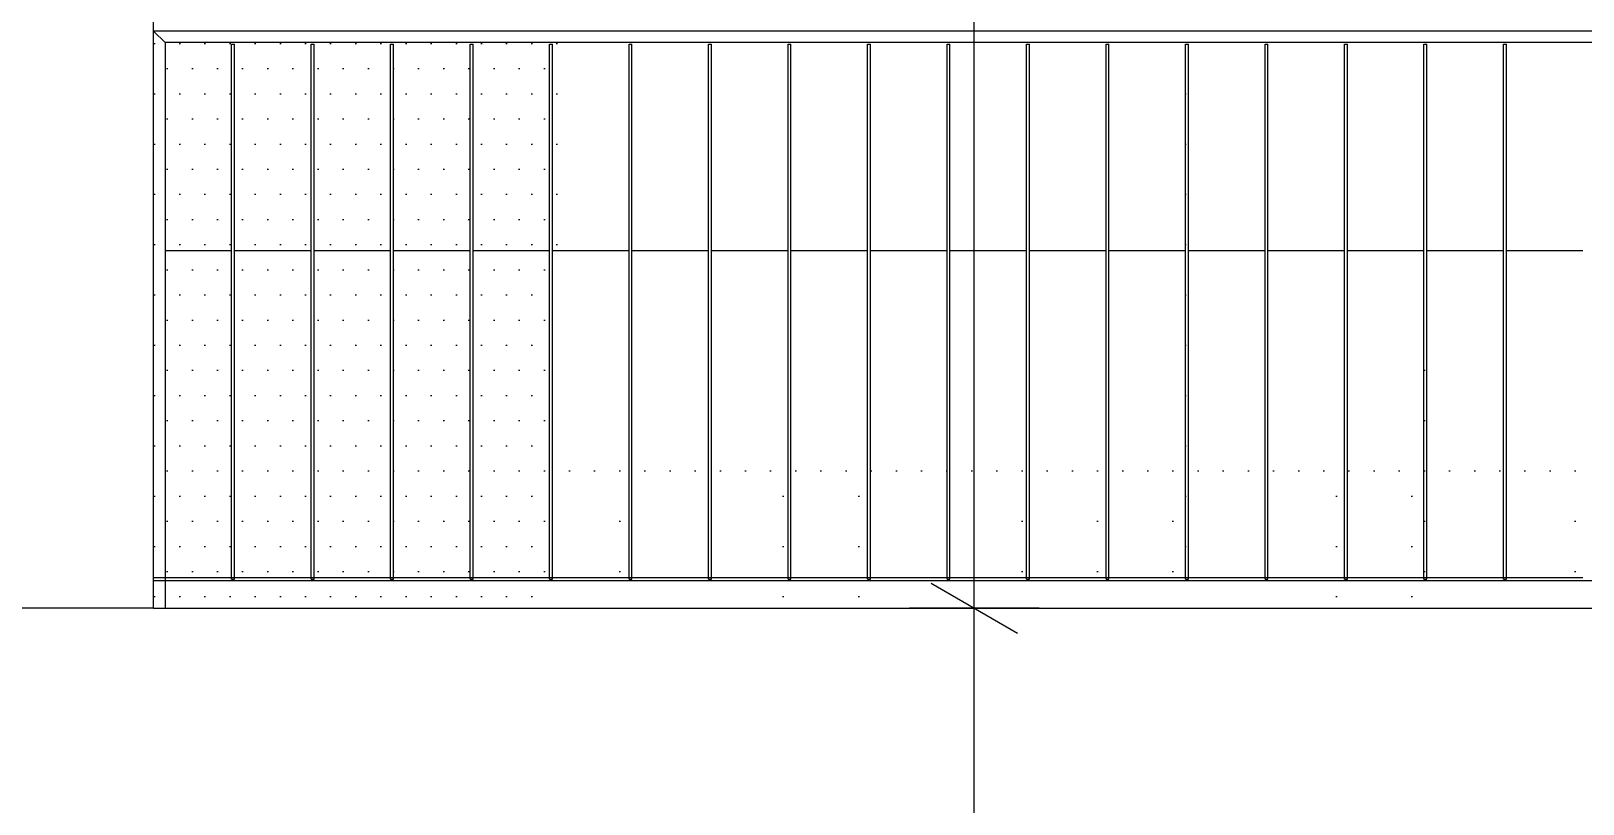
# Model space of a CAD drawing. Header units: metres. Extents: x -111189 to -108577, y -72951 to -72647.
# Drawn here: x -108749.712 to -108747.023, y -72942.322 to -72940.982 of the extents above; entities that cross this region are included whole.
import ezdxf

# ---------------------------------------------------------------- set-up
doc = ezdxf.new("R2010")
doc.units = ezdxf.units.M
doc.header["$MEASUREMENT"] = 0
for name, color, linetype in [('03 - LAJES', 7, 'Continuous'), ('05 - PAREDES..35', 7, 'Continuous'), ('06 - ESCADAS _ GUARDAS', 7, 'Continuous'), ('06 - FORRA', 7, 'Continuous'), ('12 - COTAS GERAIS', 7, 'Continuous')]:
    doc.layers.add(name, color=color, linetype=linetype)
doc.styles.add('ESTILO_GERADO_7', font='')
doc.styles.get('ESTILO_GERADO_7').set_extended_font_data('Helvetica')
doc.dimstyles.new('ESTILO_GERADO__5', dxfattribs={"dimtxt": 0.15, "dimasz": 0.114, "dimexe": 0.18, "dimexo": 0.0625, "dimgap": 0, "dimtad": 1, "dimzin": 0, "dimdsep": 46, "dimtxsty": 'ESTILO_GERADO_7', "dimblk": 'ARROWHEAD_2', "dimblk1": 'ARROWHEAD_2', "dimblk2": 'ARROWHEAD_2', "dimcen": 0.09, "dimse1": 1, "dimse2": 1, "dimclrd": 7, "dimclre": 7, "dimclrt": 7, "dimadec": 0, "dimazin": 0, "dimtfac": 1, "dimtdec": 4, "dimtmove": 0, "dimatfit": 3, "dimfxl": 1, "dimtolj": 1, "dimtzin": 0, "dimarcsym": 0})
pattern_1 = [(360, (-108919.279413, -72941.96242), (0.021783658, 0.043567315), [0, -0.043567315])]

# ---------------------------------------------------------------- blocks, each defined once
blk = doc.blocks.new('Corte Elem_2079_1', base_point=(-108919.2794, -72941.9624))
at = {"layer": '06 - ESCADAS _ GUARDAS', "linetype": 'Continuous', "lineweight": 13}
h = blk.add_hatch(dxfattribs=at)
h.set_pattern_fill('DOTS_0001', color=251, style=0, pattern_type=2)
h.set_pattern_definition(pattern_1)
h.paths.add_polyline_path([(-108748.8082, -72941.0049), (-108748.8132, -72941.0049), (-108748.8132, -72941.352), (-108748.8082, -72941.3474)])
h = blk.add_hatch(dxfattribs=at)
h.set_pattern_fill('DOTS_0001', color=251, style=0, pattern_type=2)
h.set_pattern_definition(pattern_1)
h.paths.add_polyline_path([(-108748.8082, -72941.7036), (-108748.8132, -72941.7081), (-108748.8132, -72941.9147), (-108748.8082, -72941.9102)])
blk = doc.blocks.new('Corte Elem_2080_1', base_point=(-108919.2794, -72941.9624))
at = {"layer": '06 - ESCADAS _ GUARDAS', "linetype": 'Continuous', "lineweight": 13}
h = blk.add_hatch(dxfattribs=at)
h.set_pattern_fill('DOTS_0001', color=251, style=0, pattern_type=2)
h.set_pattern_definition(pattern_1)
h.paths.add_polyline_path([(-108748.9459, -72941.0049), (-108748.9509, -72941.0049), (-108748.9509, -72941.4768), (-108748.9459, -72941.4723)])
h = blk.add_hatch(dxfattribs=at)
h.set_pattern_fill('DOTS_0001', color=251, style=0, pattern_type=2)
h.set_pattern_definition(pattern_1)
h.paths.add_polyline_path([(-108748.9509, -72941.9324), (-108748.9459, -72941.9324), (-108748.9459, -72941.8284), (-108748.9509, -72941.833)])
blk = doc.blocks.new('Corte Elem_2081_1', base_point=(-108919.2794, -72941.9624))
at = {"layer": '06 - ESCADAS _ GUARDAS', "linetype": 'Continuous', "lineweight": 13}
h = blk.add_hatch(dxfattribs=at)
h.set_pattern_fill('DOTS_0001', color=251, style=0, pattern_type=2)
h.set_pattern_definition(pattern_1)
h.paths.add_polyline_path([(-108749.0887, -72941.9324), (-108749.0837, -72941.9324), (-108749.0837, -72941.5971), (-108749.0887, -72941.6016)])
blk = doc.blocks.new('Corte Elem_2101_1', base_point=(-108919.2794, -72941.9624))
at = {"layer": '06 - ESCADAS _ GUARDAS', "linetype": 'Continuous', "lineweight": 13}
h = blk.add_hatch(dxfattribs=at)
h.set_pattern_fill('DOTS_0001', color=251, style=0, pattern_type=2)
h.set_pattern_definition(pattern_1)
h.paths.add_polyline_path([(-108749.4994, -72940.9824), (-108749.4807, -72941.0011), (-108749.4807, -72940.9824)])
at = {"layer": '06 - ESCADAS _ GUARDAS', "color": 7, "linetype": 'Continuous', "lineweight": 13}
for p, q in [((-108749.4794, -72941.0024), (-108749.4994, -72940.9824)), ((-108744.4033, -72940.9824), (-108749.4994, -72940.9824)), ((-108744.4087, -72941.0024), (-108749.4794, -72941.0024))]:
    blk.add_line(p, q, dxfattribs=at)
blk = doc.blocks.new('Corte Elem_2104_1', base_point=(-108919.2794, -72941.9624))
at = {"layer": '05 - PAREDES..35', "linetype": 'Continuous', "lineweight": 13}
h = blk.add_hatch(dxfattribs=at)
h.set_pattern_fill('DOTS_0001', color=251, style=0, pattern_type=2)
h.set_pattern_definition(pattern_1)
h.paths.add_polyline_path([(-108749.4794, -72941.0024), (-108749.4794, -72941.3624), (-108749.3641, -72941.3624), (-108749.3641, -72941.0049), (-108749.3591, -72941.0049), (-108749.3591, -72941.3624), (-108749.2264, -72941.3624), (-108749.2264, -72941.0049), (-108749.2214, -72941.0049), (-108749.2214, -72941.3624), (-108749.0887, -72941.3624), (-108749.0887, -72941.0049), (-108749.0837, -72941.0049), (-108749.0837, -72941.3624), (-108748.9509, -72941.3624), (-108748.9509, -72941.0049), (-108748.9459, -72941.0049), (-108748.9459, -72941.3624), (-108748.8132, -72941.3624), (-108748.8132, -72941.0049), (-108748.8082, -72941.0049), (-108748.8082, -72941.3624), (-108748.7999, -72941.3624), (-108748.7999, -72941.0024)])
blk = doc.blocks.new('Corte Elem_2135_1', base_point=(-108919.2794, -72941.9624))
at = {"layer": '06 - ESCADAS _ GUARDAS', "linetype": 'Continuous', "lineweight": 13}
h = blk.add_hatch(dxfattribs=at)
h.set_pattern_fill('DOTS_0001', color=251, style=0, pattern_type=2)
h.set_pattern_definition(pattern_1)
h.paths.add_polyline_path([(-108749.4994, -72940.9824), (-108749.4994, -72941.9824), (-108749.4807, -72941.9824), (-108749.4807, -72941.0011)])
at = {"layer": '06 - ESCADAS _ GUARDAS', "color": 7, "linetype": 'Continuous', "lineweight": 13}
for p, q in [((-108749.4794, -72941.0024), (-108749.4794, -72941.9299)), ((-108749.4794, -72941.9299), (-108749.4794, -72941.9349)), ((-108749.4794, -72941.9349), (-108749.4794, -72941.9824))]:
    blk.add_line(p, q, dxfattribs=at)
blk = doc.blocks.new('Corte Elem_2136_1', base_point=(-108919.2794, -72941.9624))
at = {"layer": '06 - FORRA', "linetype": 'Continuous', "lineweight": 13}
h = blk.add_hatch(dxfattribs=at)
h.set_pattern_fill('DOTS_0001', color=251, style=0, pattern_type=2)
h.set_pattern_definition(pattern_1)
h.paths.add_polyline_path([(-108749.4794, -72941.3624), (-108749.4794, -72941.9299), (-108749.3641, -72941.9299), (-108749.3641, -72941.3624)])
h = blk.add_hatch(dxfattribs=at)
h.set_pattern_fill('DOTS_0001', color=251, style=0, pattern_type=2)
h.set_pattern_definition(pattern_1)
h.paths.add_polyline_path([(-108749.3591, -72941.3624), (-108749.3591, -72941.9299), (-108749.2264, -72941.9299), (-108749.2264, -72941.3624)])
h = blk.add_hatch(dxfattribs=at)
h.set_pattern_fill('DOTS_0001', color=251, style=0, pattern_type=2)
h.set_pattern_definition(pattern_1)
h.paths.add_polyline_path([(-108749.0887, -72941.3624), (-108749.2214, -72941.3624), (-108749.2214, -72941.9299), (-108749.0887, -72941.9299)])
h = blk.add_hatch(dxfattribs=at)
h.set_pattern_fill('DOTS_0001', color=251, style=0, pattern_type=2)
h.set_pattern_definition(pattern_1)
h.paths.add_polyline_path([(-108749.0837, -72941.9299), (-108748.9509, -72941.9299), (-108748.9509, -72941.3624), (-108749.0837, -72941.3624)])
h = blk.add_hatch(dxfattribs=at)
h.set_pattern_fill('DOTS_0001', color=251, style=0, pattern_type=2)
h.set_pattern_definition(pattern_1)
h.paths.add_polyline_path([(-108748.9459, -72941.9299), (-108748.8132, -72941.9299), (-108748.8132, -72941.3624), (-108748.9459, -72941.3624)])
h = blk.add_hatch(dxfattribs=at)
h.set_pattern_fill('DOTS_0001', color=251, style=0, pattern_type=2)
h.set_pattern_definition(pattern_1)
h.paths.add_polyline_path([(-108748.8082, -72941.3624), (-108748.8082, -72941.9299), (-108748.8032, -72941.9299), (-108748.8032, -72941.7485), (-108748.6973, -72941.7485), (-108748.6973, -72941.9299), (-108748.683, -72941.9299), (-108748.683, -72941.751), (-108748.6853, -72941.7485), (-108748.6755, -72941.7485), (-108748.6755, -72941.7182), (-108748.8046, -72941.7182), (-108748.8046, -72941.3624)])
h = blk.add_hatch(dxfattribs=at)
h.set_pattern_fill('DOTS_0001', color=251, style=0, pattern_type=2)
h.set_pattern_definition(pattern_1)
h.paths.add_polyline_path([(-108748.6705, -72941.7485), (-108748.5596, -72941.7485), (-108748.5596, -72941.9299), (-108748.5453, -72941.9299), (-108748.5453, -72941.751), (-108748.5475, -72941.7485), (-108748.5378, -72941.7485), (-108748.5378, -72941.7182), (-108748.6705, -72941.7182)])
h = blk.add_hatch(dxfattribs=at)
h.set_pattern_fill('DOTS_0001', color=251, style=0, pattern_type=2)
h.set_pattern_definition(pattern_1)
h.paths.add_polyline_path([(-108748.5328, -72941.7485), (-108748.4219, -72941.7485), (-108748.4219, -72941.9299), (-108748.4075, -72941.9299), (-108748.4075, -72941.751), (-108748.4098, -72941.7485), (-108748.4, -72941.7485), (-108748.4, -72941.7182), (-108748.5328, -72941.7182)])
h = blk.add_hatch(dxfattribs=at)
h.set_pattern_fill('DOTS_0001', color=251, style=0, pattern_type=2)
h.set_pattern_definition(pattern_1)
h.paths.add_polyline_path([(-108748.395, -72941.7182), (-108748.395, -72941.7485), (-108748.2841, -72941.7485), (-108748.2841, -72941.9299), (-108748.2698, -72941.9299), (-108748.2698, -72941.751), (-108748.2721, -72941.7485), (-108748.2623, -72941.7485), (-108748.2623, -72941.7182)])
h = blk.add_hatch(dxfattribs=at)
h.set_pattern_fill('DOTS_0001', color=251, style=0, pattern_type=2)
h.set_pattern_definition(pattern_1)
h.paths.add_polyline_path([(-108748.2573, -72941.7182), (-108748.2573, -72941.7485), (-108748.1464, -72941.7485), (-108748.1464, -72941.9299), (-108748.1321, -72941.9299), (-108748.1321, -72941.751), (-108748.1343, -72941.7485), (-108748.1246, -72941.7485), (-108748.1246, -72941.7182)])
h = blk.add_hatch(dxfattribs=at)
h.set_pattern_fill('DOTS_0001', color=251, style=0, pattern_type=2)
h.set_pattern_definition(pattern_1)
h.paths.add_polyline_path([(-108747.9868, -72941.7182), (-108748.1196, -72941.7182), (-108748.1196, -72941.7485), (-108748.0087, -72941.7485), (-108748.0087, -72941.9299), (-108747.9943, -72941.9299), (-108747.9943, -72941.751), (-108747.9966, -72941.7485), (-108747.9868, -72941.7485)])
h = blk.add_hatch(dxfattribs=at)
h.set_pattern_fill('DOTS_0001', color=251, style=0, pattern_type=2)
h.set_pattern_definition(pattern_1)
h.paths.add_polyline_path([(-108747.8491, -72941.7182), (-108747.9818, -72941.7182), (-108747.9818, -72941.7485), (-108747.8709, -72941.7485), (-108747.8709, -72941.9299), (-108747.8566, -72941.9299), (-108747.8566, -72941.751), (-108747.8589, -72941.7485), (-108747.8491, -72941.7485)])
h = blk.add_hatch(dxfattribs=at)
h.set_pattern_fill('DOTS_0001', color=251, style=0, pattern_type=2)
h.set_pattern_definition(pattern_1)
h.paths.add_polyline_path([(-108747.7114, -72941.7182), (-108747.8441, -72941.7182), (-108747.8441, -72941.7485), (-108747.7332, -72941.7485), (-108747.7332, -72941.9299), (-108747.7189, -72941.9299), (-108747.7189, -72941.751), (-108747.7211, -72941.7485), (-108747.7114, -72941.7485)])
h = blk.add_hatch(dxfattribs=at)
h.set_pattern_fill('DOTS_0001', color=251, style=0, pattern_type=2)
h.set_pattern_definition(pattern_1)
h.paths.add_polyline_path([(-108747.5736, -72941.7182), (-108747.7064, -72941.7182), (-108747.7064, -72941.7485), (-108747.5955, -72941.7485), (-108747.5955, -72941.9299), (-108747.5811, -72941.9299), (-108747.5811, -72941.751), (-108747.5834, -72941.7485), (-108747.5736, -72941.7485)])
h = blk.add_hatch(dxfattribs=at)
h.set_pattern_fill('DOTS_0001', color=251, style=0, pattern_type=2)
h.set_pattern_definition(pattern_1)
h.paths.add_polyline_path([(-108747.5686, -72941.7485), (-108747.4577, -72941.7485), (-108747.4577, -72941.9299), (-108747.4434, -72941.9299), (-108747.4434, -72941.751), (-108747.4457, -72941.7485), (-108747.4359, -72941.7485), (-108747.4359, -72941.7182), (-108747.5686, -72941.7182)])
h = blk.add_hatch(dxfattribs=at)
h.set_pattern_fill('DOTS_0001', color=251, style=0, pattern_type=2)
h.set_pattern_definition(pattern_1)
h.paths.add_polyline_path([(-108747.4309, -72941.7485), (-108747.32, -72941.7485), (-108747.32, -72941.9299), (-108747.3057, -72941.9299), (-108747.3057, -72941.751), (-108747.3079, -72941.7485), (-108747.2982, -72941.7485), (-108747.2982, -72941.7182), (-108747.4309, -72941.7182)])
h = blk.add_hatch(dxfattribs=at)
h.set_pattern_fill('DOTS_0001', color=251, style=0, pattern_type=2)
h.set_pattern_definition(pattern_1)
h.paths.add_polyline_path([(-108747.2932, -72941.7485), (-108747.1823, -72941.7485), (-108747.1823, -72941.9299), (-108747.168, -72941.9299), (-108747.168, -72941.751), (-108747.1702, -72941.7485), (-108747.1604, -72941.7485), (-108747.1604, -72941.7182), (-108747.2932, -72941.7182)])
h = blk.add_hatch(dxfattribs=at)
h.set_pattern_fill('DOTS_0001', color=251, style=0, pattern_type=2)
h.set_pattern_definition(pattern_1)
h.paths.add_polyline_path([(-108747.1554, -72941.7485), (-108747.0445, -72941.7485), (-108747.0445, -72941.9299), (-108747.0302, -72941.9299), (-108747.0302, -72941.751), (-108747.0325, -72941.7485), (-108747.0227, -72941.7485), (-108747.0227, -72941.7182), (-108747.1554, -72941.7182)])
h = blk.add_hatch(dxfattribs=at)
h.set_pattern_fill('DOTS_0001', color=251, style=0, pattern_type=2)
h.set_pattern_definition(pattern_1)
h.paths.add_polyline_path([(-108749.4794, -72941.9824), (-108748.8032, -72941.9824), (-108748.8032, -72941.9349), (-108749.4794, -72941.9349)])
h = blk.add_hatch(dxfattribs=at)
h.set_pattern_fill('DOTS_0001', color=251, style=0, pattern_type=2)
h.set_pattern_definition(pattern_1)
h.paths.add_polyline_path([(-108748.683, -72941.9349), (-108748.6973, -72941.9349), (-108748.6973, -72941.9824), (-108748.683, -72941.9824)])
h = blk.add_hatch(dxfattribs=at)
h.set_pattern_fill('DOTS_0001', color=251, style=0, pattern_type=2)
h.set_pattern_definition(pattern_1)
h.paths.add_polyline_path([(-108748.5596, -72941.9349), (-108748.5596, -72941.9824), (-108748.5453, -72941.9824), (-108748.5453, -72941.9349)])
h = blk.add_hatch(dxfattribs=at)
h.set_pattern_fill('DOTS_0001', color=251, style=0, pattern_type=2)
h.set_pattern_definition(pattern_1)
h.paths.add_polyline_path([(-108748.4219, -72941.9349), (-108748.4219, -72941.9824), (-108748.4075, -72941.9824), (-108748.4075, -72941.9349)])
h = blk.add_hatch(dxfattribs=at)
h.set_pattern_fill('DOTS_0001', color=251, style=0, pattern_type=2)
h.set_pattern_definition(pattern_1)
h.paths.add_polyline_path([(-108748.2841, -72941.9824), (-108748.2698, -72941.9824), (-108748.2698, -72941.9349), (-108748.2841, -72941.9349)])
h = blk.add_hatch(dxfattribs=at)
h.set_pattern_fill('DOTS_0001', color=251, style=0, pattern_type=2)
h.set_pattern_definition(pattern_1)
h.paths.add_polyline_path([(-108748.1321, -72941.9349), (-108748.1464, -72941.9349), (-108748.1464, -72941.9824), (-108748.1321, -72941.9824)])
h = blk.add_hatch(dxfattribs=at)
h.set_pattern_fill('DOTS_0001', color=251, style=0, pattern_type=2)
h.set_pattern_definition(pattern_1)
h.paths.add_polyline_path([(-108747.9943, -72941.9349), (-108748.0087, -72941.9349), (-108748.0087, -72941.9824), (-108747.9943, -72941.9824)])
h = blk.add_hatch(dxfattribs=at)
h.set_pattern_fill('DOTS_0001', color=251, style=0, pattern_type=2)
h.set_pattern_definition(pattern_1)
h.paths.add_polyline_path([(-108747.8709, -72941.9824), (-108747.8566, -72941.9824), (-108747.8566, -72941.9349), (-108747.8709, -72941.9349)])
h = blk.add_hatch(dxfattribs=at)
h.set_pattern_fill('DOTS_0001', color=251, style=0, pattern_type=2)
h.set_pattern_definition(pattern_1)
h.paths.add_polyline_path([(-108747.7332, -72941.9349), (-108747.7332, -72941.9824), (-108747.7189, -72941.9824), (-108747.7189, -72941.9349)])
h = blk.add_hatch(dxfattribs=at)
h.set_pattern_fill('DOTS_0001', color=251, style=0, pattern_type=2)
h.set_pattern_definition(pattern_1)
h.paths.add_polyline_path([(-108747.5955, -72941.9824), (-108747.5811, -72941.9824), (-108747.5811, -72941.9349), (-108747.5955, -72941.9349)])
h = blk.add_hatch(dxfattribs=at)
h.set_pattern_fill('DOTS_0001', color=251, style=0, pattern_type=2)
h.set_pattern_definition(pattern_1)
h.paths.add_polyline_path([(-108747.4577, -72941.9349), (-108747.4577, -72941.9824), (-108747.4434, -72941.9824), (-108747.4434, -72941.9349)])
h = blk.add_hatch(dxfattribs=at)
h.set_pattern_fill('DOTS_0001', color=251, style=0, pattern_type=2)
h.set_pattern_definition(pattern_1)
h.paths.add_polyline_path([(-108747.32, -72941.9349), (-108747.32, -72941.9824), (-108747.3057, -72941.9824), (-108747.3057, -72941.9349)])
h = blk.add_hatch(dxfattribs=at)
h.set_pattern_fill('DOTS_0001', color=251, style=0, pattern_type=2)
h.set_pattern_definition(pattern_1)
h.paths.add_polyline_path([(-108747.1823, -72941.9349), (-108747.1823, -72941.9824), (-108747.168, -72941.9824), (-108747.168, -72941.9349)])
h = blk.add_hatch(dxfattribs=at)
h.set_pattern_fill('DOTS_0001', color=251, style=0, pattern_type=2)
h.set_pattern_definition(pattern_1)
h.paths.add_polyline_path([(-108747.0302, -72941.9349), (-108747.0445, -72941.9349), (-108747.0445, -72941.9824), (-108747.0302, -72941.9824)])
at = {"layer": '06 - FORRA', "color": 7, "linetype": 'Continuous', "lineweight": 13}
for p, q in [((-108749.4794, -72941.3624), (-108749.3641, -72941.3624)), ((-108749.3591, -72941.3624), (-108749.2264, -72941.3624)), ((-108749.2214, -72941.3624), (-108749.0887, -72941.3624)), ((-108749.0837, -72941.3624), (-108748.9509, -72941.3624)), ((-108748.9459, -72941.3624), (-108748.8132, -72941.3624)), ((-108748.8082, -72941.3624), (-108748.6755, -72941.3624)), ((-108748.6705, -72941.3624), (-108748.5378, -72941.3624)), ((-108748.5328, -72941.3624), (-108748.4, -72941.3624)), ((-108748.395, -72941.3624), (-108748.2623, -72941.3624)), ((-108748.2573, -72941.3624), (-108748.1246, -72941.3624)), ((-108748.1196, -72941.3624), (-108747.9868, -72941.3624)), ((-108747.9818, -72941.3624), (-108747.8491, -72941.3624)), ((-108747.8441, -72941.3624), (-108747.7114, -72941.3624)), ((-108747.7064, -72941.3624), (-108747.5736, -72941.3624)), ((-108747.5686, -72941.3624), (-108747.4359, -72941.3624)), ((-108747.4309, -72941.3624), (-108747.2982, -72941.3624)), ((-108747.2932, -72941.3624), (-108747.1604, -72941.3624)), ((-108747.1554, -72941.3624), (-108747.0227, -72941.3624))]:
    blk.add_line(p, q, dxfattribs=at)
blk = doc.blocks.new('Corte Elem_2139_1', base_point=(-108919.2794, -72941.9624))
at = {"layer": '05 - PAREDES..35', "color": 7, "linetype": 'Continuous', "lineweight": 13}
for q in [(-108749.4994, -72939.5505), (-108752.9994, -72941.9824)]:
    blk.add_line((-108749.4994, -72941.9824), q, dxfattribs=at)
blk = doc.blocks.new('Corte Elem_2206_1', base_point=(-108919.2794, -72941.9624))
at = {"layer": '06 - ESCADAS _ GUARDAS', "color": 7, "linetype": 'Continuous', "lineweight": 13}
for p, q in [((-108749.4794, -72941.9299), (-108749.4994, -72941.9299)), ((-108749.4794, -72941.9349), (-108749.4994, -72941.9349)), ((-108749.3641, -72941.9299), (-108749.4794, -72941.9299)), ((-108744.404, -72941.9349), (-108749.4794, -72941.9349)), ((-108749.3591, -72941.9299), (-108749.3641, -72941.9299)), ((-108749.2264, -72941.9299), (-108749.3591, -72941.9299)), ((-108749.2214, -72941.9299), (-108749.2264, -72941.9299)), ((-108749.0887, -72941.9299), (-108749.2214, -72941.9299)), ((-108749.0837, -72941.9299), (-108749.0887, -72941.9299)), ((-108748.9509, -72941.9299), (-108749.0837, -72941.9299)), ((-108748.9459, -72941.9299), (-108748.9509, -72941.9299)), ((-108748.8132, -72941.9299), (-108748.9459, -72941.9299)), ((-108748.8082, -72941.9299), (-108748.8132, -72941.9299)), ((-108748.6755, -72941.9299), (-108748.8082, -72941.9299)), ((-108748.6705, -72941.9299), (-108748.6755, -72941.9299)), ((-108748.5378, -72941.9299), (-108748.6705, -72941.9299)), ((-108748.5328, -72941.9299), (-108748.5378, -72941.9299)), ((-108748.4, -72941.9299), (-108748.5328, -72941.9299)), ((-108748.395, -72941.9299), (-108748.4, -72941.9299)), ((-108748.2623, -72941.9299), (-108748.395, -72941.9299)), ((-108748.2573, -72941.9299), (-108748.2623, -72941.9299)), ((-108748.1246, -72941.9299), (-108748.2573, -72941.9299)), ((-108748.1196, -72941.9299), (-108748.1246, -72941.9299)), ((-108747.9868, -72941.9299), (-108748.1196, -72941.9299)), ((-108747.9818, -72941.9299), (-108747.9868, -72941.9299)), ((-108747.8491, -72941.9299), (-108747.9818, -72941.9299)), ((-108747.8441, -72941.9299), (-108747.8491, -72941.9299)), ((-108747.7114, -72941.9299), (-108747.8441, -72941.9299)), ((-108747.7064, -72941.9299), (-108747.7114, -72941.9299)), ((-108747.5736, -72941.9299), (-108747.7064, -72941.9299)), ((-108747.5686, -72941.9299), (-108747.5736, -72941.9299)), ((-108747.4359, -72941.9299), (-108747.5686, -72941.9299)), ((-108747.4309, -72941.9299), (-108747.4359, -72941.9299)), ((-108747.2982, -72941.9299), (-108747.4309, -72941.9299)), ((-108747.2932, -72941.9299), (-108747.2982, -72941.9299)), ((-108747.1604, -72941.9299), (-108747.2932, -72941.9299)), ((-108747.1554, -72941.9299), (-108747.1604, -72941.9299)), ((-108747.0227, -72941.9299), (-108747.1554, -72941.9299))]:
    blk.add_line(p, q, dxfattribs=at)
blk = doc.blocks.new('Corte Elem_2210_1', base_point=(-108919.2794, -72941.9624))
at = {"layer": '03 - LAJES', "color": 7, "linetype": 'Continuous', "lineweight": 13}
blk.add_line((-108749.4994, -72941.9824), (-108744.3894, -72941.9824), dxfattribs=at)
blk = doc.blocks.new('Corte Elem_2231_1', base_point=(-108919.2794, -72941.9624))
at = {"layer": '06 - ESCADAS _ GUARDAS', "linetype": 'Continuous', "lineweight": 13}
h = blk.add_hatch(dxfattribs=at)
h.set_pattern_fill('DOTS_0001', color=251, style=0, pattern_type=2)
h.set_pattern_definition(pattern_1)
h.paths.add_polyline_path([(-108747.2982, -72941.9324), (-108747.2932, -72941.9324), (-108747.2932, -72941.5489), (-108747.2982, -72941.5534)])
blk = doc.blocks.new('Corte Elem_2232_1', base_point=(-108919.2794, -72941.9624))
at = {"layer": '06 - ESCADAS _ GUARDAS', "linetype": 'Continuous', "lineweight": 13}
h = blk.add_hatch(dxfattribs=at)
h.set_pattern_fill('DOTS_0001', color=251, style=0, pattern_type=2)
h.set_pattern_definition(pattern_1)
h.paths.add_polyline_path([(-108747.4359, -72941.9324), (-108747.4309, -72941.9324), (-108747.4309, -72941.6737), (-108747.4359, -72941.6782)])
blk = doc.blocks.new('Corte Elem_2233_1', base_point=(-108919.2794, -72941.9624))
at = {"layer": '06 - ESCADAS _ GUARDAS', "linetype": 'Continuous', "lineweight": 13}
h = blk.add_hatch(dxfattribs=at)
h.set_pattern_fill('DOTS_0001', color=251, style=0, pattern_type=2)
h.set_pattern_definition(pattern_1)
h.paths.add_polyline_path([(-108747.5736, -72941.9324), (-108747.5686, -72941.9324), (-108747.5686, -72941.7985), (-108747.5736, -72941.8031)])
blk = doc.blocks.new('Corte Elem_2234_1', base_point=(-108919.2794, -72941.9624))
at = {"layer": '06 - ESCADAS _ GUARDAS', "linetype": 'Continuous', "lineweight": 13}
h = blk.add_hatch(dxfattribs=at)
h.set_pattern_fill('DOTS_0001', color=251, style=0, pattern_type=2)
h.set_pattern_definition(pattern_1)
h.paths.add_polyline_path([(-108748.2623, -72941.9324), (-108748.2573, -72941.9324), (-108748.2573, -72941.572), (-108748.2623, -72941.5766)])
blk = doc.blocks.new('Corte Elem_2235_1', base_point=(-108919.2794, -72941.9624))
at = {"layer": '06 - ESCADAS _ GUARDAS', "linetype": 'Continuous', "lineweight": 13}
h = blk.add_hatch(dxfattribs=at)
h.set_pattern_fill('DOTS_0001', color=251, style=0, pattern_type=2)
h.set_pattern_definition(pattern_1)
h.paths.add_polyline_path([(-108748.395, -72941.3291), (-108748.4, -72941.3337), (-108748.4, -72941.7014), (-108748.395, -72941.6969)])
blk = doc.blocks.new('Corte Elem_2256_1', base_point=(-108919.2794, -72941.9624))
at = {"layer": '06 - ESCADAS _ GUARDAS', "color": 7, "linetype": 'Continuous', "lineweight": 13}
for p, q in [((-108747.1604, -72941.0049), (-108747.1554, -72941.0049)), ((-108747.1604, -72941.9299), (-108747.1604, -72941.0049)), ((-108747.1554, -72941.9299), (-108747.1554, -72941.0049)), ((-108747.1604, -72941.9324), (-108747.1604, -72941.9299)), ((-108747.1604, -72941.9324), (-108747.1554, -72941.9324)), ((-108747.1554, -72941.9324), (-108747.1554, -72941.9299))]:
    blk.add_line(p, q, dxfattribs=at)
blk = doc.blocks.new('Corte Elem_2257_1', base_point=(-108919.2794, -72941.9624))
at = {"layer": '06 - ESCADAS _ GUARDAS', "color": 7, "linetype": 'Continuous', "lineweight": 13}
for p, q in [((-108747.2982, -72941.0049), (-108747.2932, -72941.0049)), ((-108747.2982, -72941.9299), (-108747.2982, -72941.0049)), ((-108747.2932, -72941.9299), (-108747.2932, -72941.0049)), ((-108747.2982, -72941.9324), (-108747.2982, -72941.9299)), ((-108747.2982, -72941.9324), (-108747.2932, -72941.9324)), ((-108747.2932, -72941.9324), (-108747.2932, -72941.9299))]:
    blk.add_line(p, q, dxfattribs=at)
blk = doc.blocks.new('Corte Elem_2258_1', base_point=(-108919.2794, -72941.9624))
at = {"layer": '06 - ESCADAS _ GUARDAS', "color": 7, "linetype": 'Continuous', "lineweight": 13}
for p, q in [((-108747.4359, -72941.0049), (-108747.4309, -72941.0049)), ((-108747.4359, -72941.9299), (-108747.4359, -72941.0049)), ((-108747.4309, -72941.9299), (-108747.4309, -72941.0049)), ((-108747.4359, -72941.9324), (-108747.4359, -72941.9299)), ((-108747.4359, -72941.9324), (-108747.4309, -72941.9324)), ((-108747.4309, -72941.9324), (-108747.4309, -72941.9299))]:
    blk.add_line(p, q, dxfattribs=at)
blk = doc.blocks.new('Corte Elem_2259_1', base_point=(-108919.2794, -72941.9624))
at = {"layer": '06 - ESCADAS _ GUARDAS', "color": 7, "linetype": 'Continuous', "lineweight": 13}
for p, q in [((-108747.5736, -72941.0049), (-108747.5686, -72941.0049)), ((-108747.5736, -72941.9299), (-108747.5736, -72941.0049)), ((-108747.5686, -72941.9299), (-108747.5686, -72941.0049)), ((-108747.5736, -72941.9324), (-108747.5736, -72941.9299)), ((-108747.5736, -72941.9324), (-108747.5686, -72941.9324)), ((-108747.5686, -72941.9324), (-108747.5686, -72941.9299))]:
    blk.add_line(p, q, dxfattribs=at)
blk = doc.blocks.new('Corte Elem_2260_1', base_point=(-108919.2794, -72941.9624))
at = {"layer": '06 - ESCADAS _ GUARDAS', "linetype": 'Continuous', "lineweight": 13}
h = blk.add_hatch(dxfattribs=at)
h.set_pattern_fill('DOTS_0001', color=251, style=0, pattern_type=2)
h.set_pattern_definition(pattern_1)
h.paths.add_polyline_path([(-108747.7114, -72941.9324), (-108747.7064, -72941.9324), (-108747.7064, -72941.0049), (-108747.7114, -72941.0049)])
at = {"layer": '06 - ESCADAS _ GUARDAS', "color": 7, "linetype": 'Continuous', "lineweight": 13}
for p, q in [((-108747.7114, -72941.0049), (-108747.7064, -72941.0049)), ((-108747.7114, -72941.9299), (-108747.7114, -72941.0049)), ((-108747.7064, -72941.9299), (-108747.7064, -72941.0049)), ((-108747.7114, -72941.9324), (-108747.7114, -72941.9299)), ((-108747.7114, -72941.9324), (-108747.7064, -72941.9324)), ((-108747.7064, -72941.9324), (-108747.7064, -72941.9299))]:
    blk.add_line(p, q, dxfattribs=at)
blk = doc.blocks.new('Corte Elem_2261_1', base_point=(-108919.2794, -72941.9624))
at = {"layer": '06 - ESCADAS _ GUARDAS', "linetype": 'Continuous', "lineweight": 13}
h = blk.add_hatch(dxfattribs=at)
h.set_pattern_fill('DOTS_0001', color=251, style=0, pattern_type=2)
h.set_pattern_definition(pattern_1)
h.paths.add_polyline_path([(-108747.8491, -72941.9324), (-108747.8441, -72941.9324), (-108747.8441, -72941.0049), (-108747.8491, -72941.0049)])
at = {"layer": '06 - ESCADAS _ GUARDAS', "color": 7, "linetype": 'Continuous', "lineweight": 13}
for p, q in [((-108747.8491, -72941.0049), (-108747.8441, -72941.0049)), ((-108747.8491, -72941.9299), (-108747.8491, -72941.0049)), ((-108747.8441, -72941.9299), (-108747.8441, -72941.0049)), ((-108747.8491, -72941.9324), (-108747.8491, -72941.9299)), ((-108747.8491, -72941.9324), (-108747.8441, -72941.9324)), ((-108747.8441, -72941.9324), (-108747.8441, -72941.9299))]:
    blk.add_line(p, q, dxfattribs=at)
blk = doc.blocks.new('Corte Elem_2262_1', base_point=(-108919.2794, -72941.9624))
at = {"layer": '06 - ESCADAS _ GUARDAS', "linetype": 'Continuous', "lineweight": 13}
h = blk.add_hatch(dxfattribs=at)
h.set_pattern_fill('DOTS_0001', color=251, style=0, pattern_type=2)
h.set_pattern_definition(pattern_1)
h.paths.add_polyline_path([(-108747.9818, -72941.0049), (-108747.9868, -72941.0049), (-108747.9868, -72941.3269), (-108747.9818, -72941.3224)])
at = {"layer": '06 - ESCADAS _ GUARDAS', "color": 7, "linetype": 'Continuous', "lineweight": 13}
for p, q in [((-108747.9868, -72941.0049), (-108747.9818, -72941.0049)), ((-108747.9868, -72941.9299), (-108747.9868, -72941.0049)), ((-108747.9818, -72941.9299), (-108747.9818, -72941.0049)), ((-108747.9868, -72941.9324), (-108747.9868, -72941.9299)), ((-108747.9868, -72941.9324), (-108747.9818, -72941.9324)), ((-108747.9818, -72941.9324), (-108747.9818, -72941.9299))]:
    blk.add_line(p, q, dxfattribs=at)
blk = doc.blocks.new('Corte Elem_2263_1', base_point=(-108919.2794, -72941.9624))
at = {"layer": '06 - ESCADAS _ GUARDAS', "linetype": 'Continuous', "lineweight": 13}
h = blk.add_hatch(dxfattribs=at)
h.set_pattern_fill('DOTS_0001', color=251, style=0, pattern_type=2)
h.set_pattern_definition(pattern_1)
h.paths.add_polyline_path([(-108748.1196, -72941.0795), (-108748.1246, -72941.084), (-108748.1246, -72941.2906), (-108748.1196, -72941.2861)])
h = blk.add_hatch(dxfattribs=at)
h.set_pattern_fill('DOTS_0001', color=251, style=0, pattern_type=2)
h.set_pattern_definition(pattern_1)
h.paths.add_polyline_path([(-108748.1246, -72941.9324), (-108748.1196, -72941.9324), (-108748.1196, -72941.4472), (-108748.1246, -72941.4518)])
at = {"layer": '06 - ESCADAS _ GUARDAS', "color": 7, "linetype": 'Continuous', "lineweight": 13}
for p, q in [((-108748.1246, -72941.0049), (-108748.1196, -72941.0049)), ((-108748.1246, -72941.9299), (-108748.1246, -72941.0049)), ((-108748.1196, -72941.9299), (-108748.1196, -72941.0049)), ((-108748.1246, -72941.9324), (-108748.1246, -72941.9299)), ((-108748.1246, -72941.9324), (-108748.1196, -72941.9324)), ((-108748.1196, -72941.9324), (-108748.1196, -72941.9299))]:
    blk.add_line(p, q, dxfattribs=at)
blk = doc.blocks.new('Corte Elem_2264_1', base_point=(-108919.2794, -72941.9624))
at = {"layer": '06 - ESCADAS _ GUARDAS', "color": 7, "linetype": 'Continuous', "lineweight": 13}
for p, q in [((-108748.2623, -72941.0049), (-108748.2573, -72941.0049)), ((-108748.2623, -72941.9299), (-108748.2623, -72941.0049)), ((-108748.2573, -72941.9299), (-108748.2573, -72941.0049)), ((-108748.2623, -72941.9324), (-108748.2623, -72941.9299)), ((-108748.2623, -72941.9324), (-108748.2573, -72941.9324)), ((-108748.2573, -72941.9324), (-108748.2573, -72941.9299))]:
    blk.add_line(p, q, dxfattribs=at)
blk = doc.blocks.new('Corte Elem_2265_1', base_point=(-108919.2794, -72941.9624))
at = {"layer": '06 - ESCADAS _ GUARDAS', "color": 7, "linetype": 'Continuous', "lineweight": 13}
for p, q in [((-108748.4, -72941.0049), (-108748.395, -72941.0049)), ((-108748.4, -72941.9299), (-108748.4, -72941.0049)), ((-108748.395, -72941.9299), (-108748.395, -72941.0049)), ((-108748.4, -72941.9324), (-108748.4, -72941.9299)), ((-108748.4, -72941.9324), (-108748.395, -72941.9324)), ((-108748.395, -72941.9324), (-108748.395, -72941.9299))]:
    blk.add_line(p, q, dxfattribs=at)
blk = doc.blocks.new('Corte Elem_2266_1', base_point=(-108919.2794, -72941.9624))
at = {"layer": '06 - ESCADAS _ GUARDAS', "linetype": 'Continuous', "lineweight": 13}
h = blk.add_hatch(dxfattribs=at)
h.set_pattern_fill('DOTS_0001', color=251, style=0, pattern_type=2)
h.set_pattern_definition(pattern_1)
h.paths.add_polyline_path([(-108748.5378, -72941.4585), (-108748.5328, -72941.454), (-108748.5328, -72941.0978), (-108748.5378, -72941.1023)])
h = blk.add_hatch(dxfattribs=at)
h.set_pattern_fill('DOTS_0001', color=251, style=0, pattern_type=2)
h.set_pattern_definition(pattern_1)
h.paths.add_polyline_path([(-108748.5378, -72941.9324), (-108748.5328, -72941.9324), (-108748.5328, -72941.8217), (-108748.5378, -72941.8262)])
at = {"layer": '06 - ESCADAS _ GUARDAS', "color": 7, "linetype": 'Continuous', "lineweight": 13}
for p, q in [((-108748.5378, -72941.0049), (-108748.5328, -72941.0049)), ((-108748.5378, -72941.9299), (-108748.5378, -72941.0049)), ((-108748.5328, -72941.9299), (-108748.5328, -72941.0049)), ((-108748.5378, -72941.9324), (-108748.5378, -72941.9299)), ((-108748.5378, -72941.9324), (-108748.5328, -72941.9324)), ((-108748.5328, -72941.9324), (-108748.5328, -72941.9299))]:
    blk.add_line(p, q, dxfattribs=at)
blk = doc.blocks.new('Corte Elem_2267_1', base_point=(-108919.2794, -72941.9624))
at = {"layer": '06 - ESCADAS _ GUARDAS', "linetype": 'Continuous', "lineweight": 13}
h = blk.add_hatch(dxfattribs=at)
h.set_pattern_fill('DOTS_0001', color=251, style=0, pattern_type=2)
h.set_pattern_definition(pattern_1)
h.paths.add_polyline_path([(-108748.6705, -72941.2226), (-108748.6755, -72941.2271), (-108748.6755, -72941.5833), (-108748.6705, -72941.5788)])
h = blk.add_hatch(dxfattribs=at)
h.set_pattern_fill('DOTS_0001', color=251, style=0, pattern_type=2)
h.set_pattern_definition(pattern_1)
h.paths.add_polyline_path([(-108748.6755, -72941.9324), (-108748.6705, -72941.9324), (-108748.6705, -72941.7854), (-108748.6755, -72941.7899)])
at = {"layer": '06 - ESCADAS _ GUARDAS', "color": 7, "linetype": 'Continuous', "lineweight": 13}
for p, q in [((-108748.6755, -72941.0049), (-108748.6705, -72941.0049)), ((-108748.6755, -72941.9299), (-108748.6755, -72941.0049)), ((-108748.6705, -72941.9299), (-108748.6705, -72941.0049)), ((-108748.6755, -72941.9324), (-108748.6755, -72941.9299)), ((-108748.6755, -72941.9324), (-108748.6705, -72941.9324)), ((-108748.6705, -72941.9324), (-108748.6705, -72941.9299))]:
    blk.add_line(p, q, dxfattribs=at)
blk = doc.blocks.new('Corte Elem_2268_1', base_point=(-108919.2794, -72941.9624))
at = {"layer": '06 - ESCADAS _ GUARDAS', "color": 7, "linetype": 'Continuous', "lineweight": 13}
for p, q in [((-108748.8132, -72941.0049), (-108748.8082, -72941.0049)), ((-108748.8132, -72941.9299), (-108748.8132, -72941.0049)), ((-108748.8082, -72941.9299), (-108748.8082, -72941.0049)), ((-108748.8132, -72941.9324), (-108748.8132, -72941.9299)), ((-108748.8132, -72941.9324), (-108748.8082, -72941.9324)), ((-108748.8082, -72941.9324), (-108748.8082, -72941.9299))]:
    blk.add_line(p, q, dxfattribs=at)
blk = doc.blocks.new('Corte Elem_2269_1', base_point=(-108919.2794, -72941.9624))
at = {"layer": '06 - ESCADAS _ GUARDAS', "color": 7, "linetype": 'Continuous', "lineweight": 13}
for p, q in [((-108748.9509, -72941.0049), (-108748.9459, -72941.0049)), ((-108748.9509, -72941.9299), (-108748.9509, -72941.0049)), ((-108748.9459, -72941.9299), (-108748.9459, -72941.0049)), ((-108748.9509, -72941.9324), (-108748.9509, -72941.9299)), ((-108748.9509, -72941.9324), (-108748.9459, -72941.9324)), ((-108748.9459, -72941.9324), (-108748.9459, -72941.9299))]:
    blk.add_line(p, q, dxfattribs=at)
blk = doc.blocks.new('Corte Elem_2270_1', base_point=(-108919.2794, -72941.9624))
at = {"layer": '06 - ESCADAS _ GUARDAS', "color": 7, "linetype": 'Continuous', "lineweight": 13}
for p, q in [((-108749.0887, -72941.0049), (-108749.0837, -72941.0049)), ((-108749.0887, -72941.9299), (-108749.0887, -72941.0049)), ((-108749.0837, -72941.9299), (-108749.0837, -72941.0049)), ((-108749.0887, -72941.9324), (-108749.0887, -72941.9299)), ((-108749.0887, -72941.9324), (-108749.0837, -72941.9324)), ((-108749.0837, -72941.9324), (-108749.0837, -72941.9299))]:
    blk.add_line(p, q, dxfattribs=at)
blk = doc.blocks.new('Corte Elem_2271_1', base_point=(-108919.2794, -72941.9624))
at = {"layer": '06 - ESCADAS _ GUARDAS', "color": 7, "linetype": 'Continuous', "lineweight": 13}
for p, q in [((-108749.2264, -72941.0049), (-108749.2214, -72941.0049)), ((-108749.2264, -72941.9299), (-108749.2264, -72941.0049)), ((-108749.2214, -72941.9299), (-108749.2214, -72941.0049)), ((-108749.2264, -72941.9324), (-108749.2264, -72941.9299)), ((-108749.2264, -72941.9324), (-108749.2214, -72941.9324)), ((-108749.2214, -72941.9324), (-108749.2214, -72941.9299))]:
    blk.add_line(p, q, dxfattribs=at)
blk = doc.blocks.new('Corte Elem_2272_1', base_point=(-108919.2794, -72941.9624))
at = {"layer": '06 - ESCADAS _ GUARDAS', "color": 7, "linetype": 'Continuous', "lineweight": 13}
for p, q in [((-108749.3641, -72941.0049), (-108749.3591, -72941.0049)), ((-108749.3641, -72941.9299), (-108749.3641, -72941.0049)), ((-108749.3591, -72941.9299), (-108749.3591, -72941.0049)), ((-108749.3641, -72941.9324), (-108749.3641, -72941.9299)), ((-108749.3641, -72941.9324), (-108749.3591, -72941.9324)), ((-108749.3591, -72941.9324), (-108749.3591, -72941.9299))]:
    blk.add_line(p, q, dxfattribs=at)
blk = doc.blocks.new('Corte Elem_2336_1', base_point=(-108919.2794, -72941.9624))
at = {"layer": '06 - ESCADAS _ GUARDAS', "linetype": 'Continuous', "lineweight": 13}
h = blk.add_hatch(dxfattribs=at)
h.set_pattern_fill('DOTS_0001', color=251, style=0, pattern_type=2)
h.set_pattern_definition(pattern_1)
h.paths.add_polyline_path([(-108747.1604, -72941.9324), (-108747.1554, -72941.9324), (-108747.1554, -72941.424), (-108747.1604, -72941.4286)])
blk = doc.blocks.new('*D3121', base_point=(-108919.2794, -72941.9624))
at = {"layer": '12 - COTAS GERAIS', "color": 7, "linetype": 'Continuous', "lineweight": 5, "transparency": 16777216}
for p, q in [((-108748.0773, -72942.3824), (-108748.0773, -72941.9824)), ((-108748.1523, -72942.3391), (-108748.0023, -72942.4257)), ((-108748.0773, -72944.6824), (-108748.0773, -72942.3824)), ((-108748.1523, -72944.6391), (-108748.0023, -72944.7257)), ((-108747.9648, -72944.6824), (-108748.1898, -72944.6824)), ((-108748.0773, -72944.7558), (-108748.0773, -72944.6824))]:
    blk.add_line(p, q, dxfattribs=at)
at = {"layer": '12 - COTAS GERAIS', "color": 7, "lineweight": 5, "transparency": 16777216, "char_height": 0.15, "attachment_point": 7, "rotation": 90, "style": 'ESTILO_GERADO_7'}
for s, insert in [('\\A1;{\\pql;\\fHelvetica|b0|i0|c0|p0;\\W1.000000;0,40}', (-108748.1073, -72942.8379)), ('\\A1;{\\pql;\\fHelvetica|b0|i0|c0|p0;\\W1.000000;2,30}', (-108748.1073, -72943.7385))]:
    blk.add_mtext(s, dxfattribs=dict(at, insert=insert))
blk = doc.blocks.new('ARROWHEAD_2')
at = {"color": 0, "linetype": 'Continuous', "lineweight": 0}
for p, q in [((-0.378, -0.655), (0.378, 0.655)), ((0, 0), (-1, 0))]:
    blk.add_line(p, q, dxfattribs=at)
blk = doc.blocks.new('*D3122', base_point=(-108919.2794, -72941.9624))
at = {"layer": '12 - COTAS GERAIS', "color": 7, "linetype": 'Continuous', "lineweight": 5, "transparency": 16777216}
for p, q in [((-108748.0773, -72942.3824), (-108748.0773, -72941.9824)), ((-108748.1523, -72942.3391), (-108748.0023, -72942.4257)), ((-108748.0773, -72944.6824), (-108748.0773, -72942.3824))]:
    blk.add_line(p, q, dxfattribs=at)
blk = doc.blocks.new('*D3123', base_point=(-108919.2794, -72941.9624))
at = {"layer": '12 - COTAS GERAIS', "color": 7, "linetype": 'Continuous', "lineweight": 5, "transparency": 16777216}
for p, q in [((-108748.0773, -72941.9824), (-108748.0773, -72936.1412)), ((-108748.1523, -72941.9391), (-108748.0023, -72942.0257)), ((-108747.9648, -72941.9824), (-108748.1898, -72941.9824)), ((-108748.0773, -72942.3824), (-108748.0773, -72941.9824)), ((-108748.1523, -72942.3391), (-108748.0023, -72942.4257)), ((-108747.9648, -72942.3824), (-108748.1898, -72942.3824)), ((-108748.0773, -72944.6824), (-108748.0773, -72942.3824))]:
    blk.add_line(p, q, dxfattribs=at)
blk = doc.blocks.new('*D3124', base_point=(-108919.2794, -72941.9624))
at = {"layer": '12 - COTAS GERAIS', "color": 7, "linetype": 'Continuous', "lineweight": 5, "transparency": 16777216}
for p, q in [((-108748.0773, -72936.1412), (-108748.0773, -72936.0678)), ((-108748.0023, -72936.1845), (-108748.1523, -72936.0979)), ((-108747.9648, -72936.1412), (-108748.1898, -72936.1412)), ((-108748.0773, -72941.9824), (-108748.0773, -72936.1412)), ((-108748.1523, -72941.9391), (-108748.0023, -72942.0257))]:
    blk.add_line(p, q, dxfattribs=at)
at = {"layer": '12 - COTAS GERAIS', "color": 7, "lineweight": 5, "transparency": 16777216, "insert": (-108748.1073, -72939.2679), "char_height": 0.15, "attachment_point": 7, "rotation": 90, "style": 'ESTILO_GERADO_7'}
blk.add_mtext('\\A1;{\\pql;\\fHelvetica|b0|i0|c0|p0;\\W1.000000;5,84}', dxfattribs=at)
blk = doc.blocks.new('*D3129', base_point=(-108919.2794, -72941.9624))
at = {"layer": '12 - COTAS GERAIS', "color": 7, "linetype": 'Continuous', "lineweight": 5, "transparency": 16777216}
for p, q in [((-108743.4192, -72934.2103), (-108743.4192, -72934.137)), ((-108743.3442, -72934.2536), (-108743.4942, -72934.167)), ((-108743.3067, -72934.2103), (-108743.5317, -72934.2103)), ((-108743.4192, -72941.9824), (-108743.4192, -72934.2103)), ((-108743.4942, -72941.9391), (-108743.3442, -72942.0257)), ((-108743.3067, -72941.9824), (-108743.5317, -72941.9824)), ((-108743.4192, -72942.0558), (-108743.4192, -72941.9824))]:
    blk.add_line(p, q, dxfattribs=at)
at = {"layer": '12 - COTAS GERAIS', "color": 7, "lineweight": 5, "transparency": 16777216, "insert": (-108743.4492, -72938.3025), "char_height": 0.15, "attachment_point": 7, "rotation": 90, "style": 'ESTILO_GERADO_7'}
blk.add_mtext('\\A1;{\\pql;\\fHelvetica|b0|i0|c0|p0;\\W1.000000;7,77}', dxfattribs=at)

msp = doc.modelspace()

# ---------------------------------------------------------------- block references
at = {"layer": '03 - LAJES', "lineweight": 0}
msp.add_blockref('Corte Elem_2210_1', (-108919.2794, -72941.9624), dxfattribs=at)
at = {"layer": '05 - PAREDES..35', "lineweight": 0}
for name in ['Corte Elem_2104_1', 'Corte Elem_2139_1']:
    msp.add_blockref(name, (-108919.2794, -72941.9624), dxfattribs=at)
at = {"layer": '06 - ESCADAS _ GUARDAS', "lineweight": 0}
for name in ['Corte Elem_2101_1', 'Corte Elem_2135_1', 'Corte Elem_2272_1', 'Corte Elem_2271_1', 'Corte Elem_2270_1', 'Corte Elem_2080_1', 'Corte Elem_2269_1', 'Corte Elem_2079_1', 'Corte Elem_2268_1', 'Corte Elem_2267_1', 'Corte Elem_2266_1', 'Corte Elem_2265_1', 'Corte Elem_2264_1', 'Corte Elem_2263_1', 'Corte Elem_2262_1', 'Corte Elem_2261_1', 'Corte Elem_2260_1', 'Corte Elem_2259_1', 'Corte Elem_2258_1', 'Corte Elem_2257_1', 'Corte Elem_2256_1', 'Corte Elem_2235_1', 'Corte Elem_2336_1', 'Corte Elem_2234_1', 'Corte Elem_2231_1', 'Corte Elem_2081_1', 'Corte Elem_2232_1', 'Corte Elem_2233_1', 'Corte Elem_2206_1']:
    msp.add_blockref(name, (-108919.2794, -72941.9624), dxfattribs=at)
at = {"layer": '06 - FORRA', "lineweight": 0}
msp.add_blockref('Corte Elem_2136_1', (-108919.2794, -72941.9624), dxfattribs=at)

# ---------------------------------------------------------------- dimensions: what is measured, and where the dimension line sits
at = {"layer": '12 - COTAS GERAIS', "color": 7, "linetype": 'Continuous', "lineweight": 5}
for base, p1, p2, picture, middle in [((-108743.4192, -72934.2103), (-108749.5944, -72941.9824), (-108744.7283, -72934.2103), '*D3129', (-108743.5242, -72938.1083)), ((-108748.0773, -72936.1412), (-108749.5944, -72941.9824), (-108748.5211, -72936.1412), '*D3124', (-108748.1823, -72939.0737)), ((-108748.0773, -72941.9824), (-108749.5944, -72942.3824), (-108749.5944, -72941.9824), '*D3123', (-108748.1823, -72942.6437)), ((-108748.0773, -72942.3824), (-108748.5003, -72944.6824), (-108749.5944, -72942.3824), '*D3121', (-108748.1823, -72943.5443)), ((-108748.0772813311, -72942.3824178213), (-108749.5943709756, -72942.3824178213), (-108749.5943709756, -72942.3824178213), '*D3122', (-108748.1822813323, -72942.3943090675))]:
    dim = msp.add_linear_dim(base=base, p1=p1, p2=p2, angle=90, dimstyle='ESTILO_GERADO__5', dxfattribs=at)
    dim.commit()
    dim.dimension.update_dxf_attribs({"geometry": picture, "text_midpoint": middle, "dimtype": 160, "text_rotation": 90})

doc.saveas('drawing.dxf')
